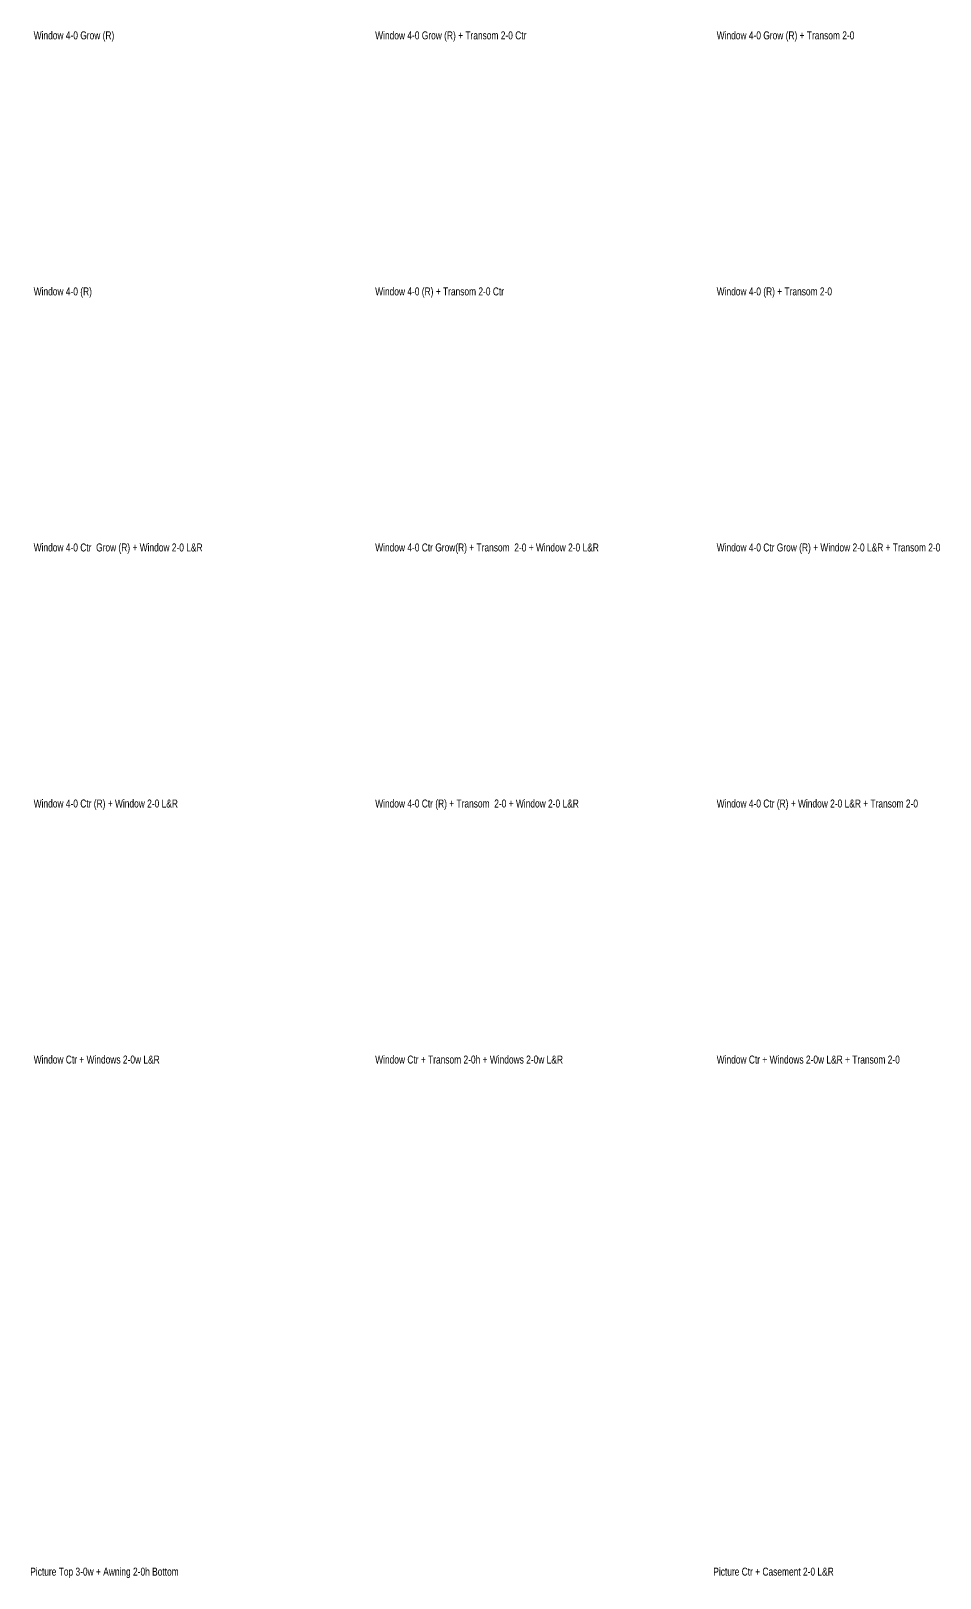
# Model space of a CAD drawing. Header units: inches. Extents: x 2 to 4525, y 1 to 2743.
# Drawn here: x 1694 to 2205, y 1870 to 2740 of the extents above; entities that cross this region are included whole.
import ezdxf

# ---------------------------------------------------------------- set-up
doc = ezdxf.new("R2010")
doc.units = ezdxf.units.IN
doc.header["$LTSCALE"] = 0.5
doc.header["$MEASUREMENT"] = 0
doc.styles.add('Title', font='ARIAL.TTF', dxfattribs={"width": 0.75})

msp = doc.modelspace()

# ---------------------------------------------------------------- texts
at = {"style": 'Title', "width": 0.75}
for s, p in [('Window 4-0 Grow (R)', (1695.71, 2735.12)), ('Window 4-0 Grow (R) + Transom 2-0 Ctr', (1887.71, 2735.12)), ('Window 4-0 Grow (R) + Transom 2-0', (2079.71, 2735.12)), ('Window 4-0 (R)', (1695.71, 2591.12)), ('Window 4-0 (R) + Transom 2-0 Ctr', (1887.71, 2591.12)), ('Window 4-0 (R) + Transom 2-0 ', (2079.71, 2591.12)), ('Window 4-0 Ctr  Grow (R) + Window 2-0 L&R', (1695.71, 2447.12)), ('Window 4-0 Ctr Grow(R) + Transom  2-0 + Window 2-0 L&R', (1887.71, 2447.12)), ('Window 4-0 Ctr Grow (R) + Window 2-0 L&R + Transom 2-0', (2079.71, 2447.12)), ('Window 4-0 Ctr (R) + Window 2-0 L&R', (1695.71, 2303.12)), ('Window 4-0 Ctr (R) + Transom  2-0 + Window 2-0 L&R', (1887.71, 2303.12)), ('Window 4-0 Ctr (R) + Window 2-0 L&R + Transom 2-0', (2079.71, 2303.12)), ('Window Ctr + Windows 2-0w L&R ', (1695.71, 2159.12)), ('Window Ctr + Transom 2-0h + Windows 2-0w L&R ', (1887.71, 2159.12)), ('Window Ctr + Windows 2-0w L&R + Transom 2-0', (2079.71, 2159.12)), ('Picture Top 3-0w + Awning 2-0h Bottom', (1693.79, 1871.13)), ('Picture Ctr + Casement 2-0 L&R', (2077.79, 1871.13))]:
    msp.add_text(s, height=4.5, dxfattribs=at).set_placement(p)

doc.saveas('drawing.dxf')
